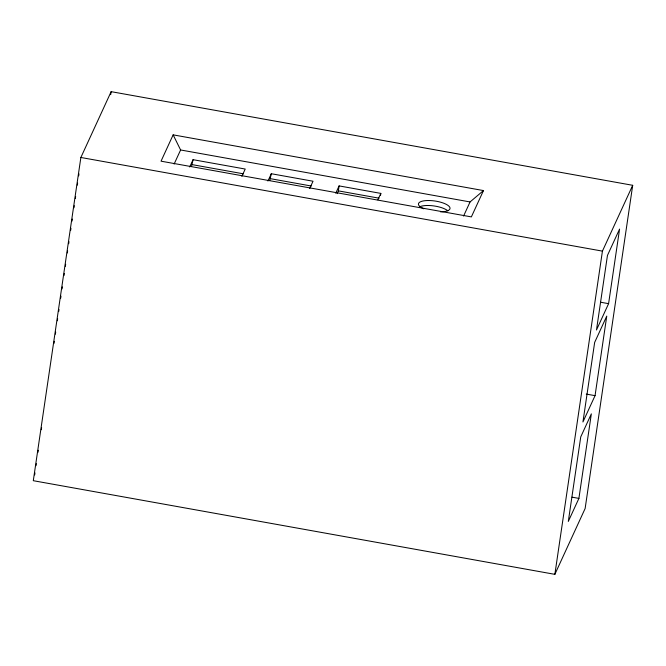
<?xml version="1.0" encoding="UTF-8"?>
<svg xmlns="http://www.w3.org/2000/svg" width="666" height="666" viewBox="0 0 666 666"><rect width="100%" height="100%" fill="white"/><g stroke="black" fill="none" stroke-linecap="round" stroke-linejoin="round"><path stroke-width="1" d="M80.869 157.476L33.3 480.694L554.861 574.342L585.131 508.524L632.7 185.306L111.139 91.658L80.869 157.476L602.43 251.124L632.7 185.306M34.665 474.933L34.965 472.877M36.022 465.684L36.322 463.628M37.987 452.322L38.295 450.274M41.317 429.72L41.617 427.664M54.021 343.39L54.321 341.342M55.386 334.141L55.686 332.093M57.351 320.787L57.651 318.731M58.708 311.538L59.016 309.482M60.681 298.177L60.981 296.12M62.038 288.927L62.338 286.871M64.003 275.566L64.311 273.51M65.368 266.317L65.668 264.26M67.333 252.963L67.632 250.907M68.69 243.714L68.998 241.658M70.663 230.353L70.962 228.296M72.02 221.104L72.319 219.047M73.984 207.742L74.292 205.686M75.35 198.493L75.649 196.437M77.314 185.131L77.614 183.075M78.68 175.882L78.979 173.826M110.706 94.639L111.139 91.658M191.492 166.483L193.065 159.682L245.221 169.047L241.858 176.365M269.73 180.536L271.303 173.734L313.028 181.227L309.665 188.536M337.113 193.623L338.37 190.876L339.102 185.906L380.827 193.398L380.536 195.388M554.861 574.342L602.43 251.124M578.904 498.401L591.341 413.869L580.744 436.904L568.306 521.436L578.904 498.401L572.052 497.169M595.054 395.654L606.759 316.092L594.655 342.424L582.941 421.986L595.054 395.654L586.247 394.081M608.591 303.663L619.571 229.079L607.459 255.403L596.478 329.995L608.591 303.663L600.765 302.256M173.143 134.857L161.039 161.18L471.362 216.9L483.474 190.576L173.143 134.857L180.603 149.967L174.117 164.069M189.702 167L193.065 159.682M267.94 181.044L271.303 173.734M335.739 193.223L339.102 185.906M377.888 199.8L380.827 193.398M463.578 216.042L470.063 201.94L483.474 190.576M180.603 149.967L470.063 201.94M192.332 164.66L243.473 173.834M270.571 178.704L311.28 186.014M338.37 190.876L379.079 198.185M419.705 206.776A15.959 5.236 8.4 0 1 434.124 205.96A15.959 5.236 8.4 0 1 447.86 210.831M423.801 208.799A15.959 5.236 8.4 0 1 423.984 200.824A15.959 5.236 8.4 0 1 447.627 205.145A15.959 5.236 8.4 0 1 440.592 211.871"/></g></svg>
